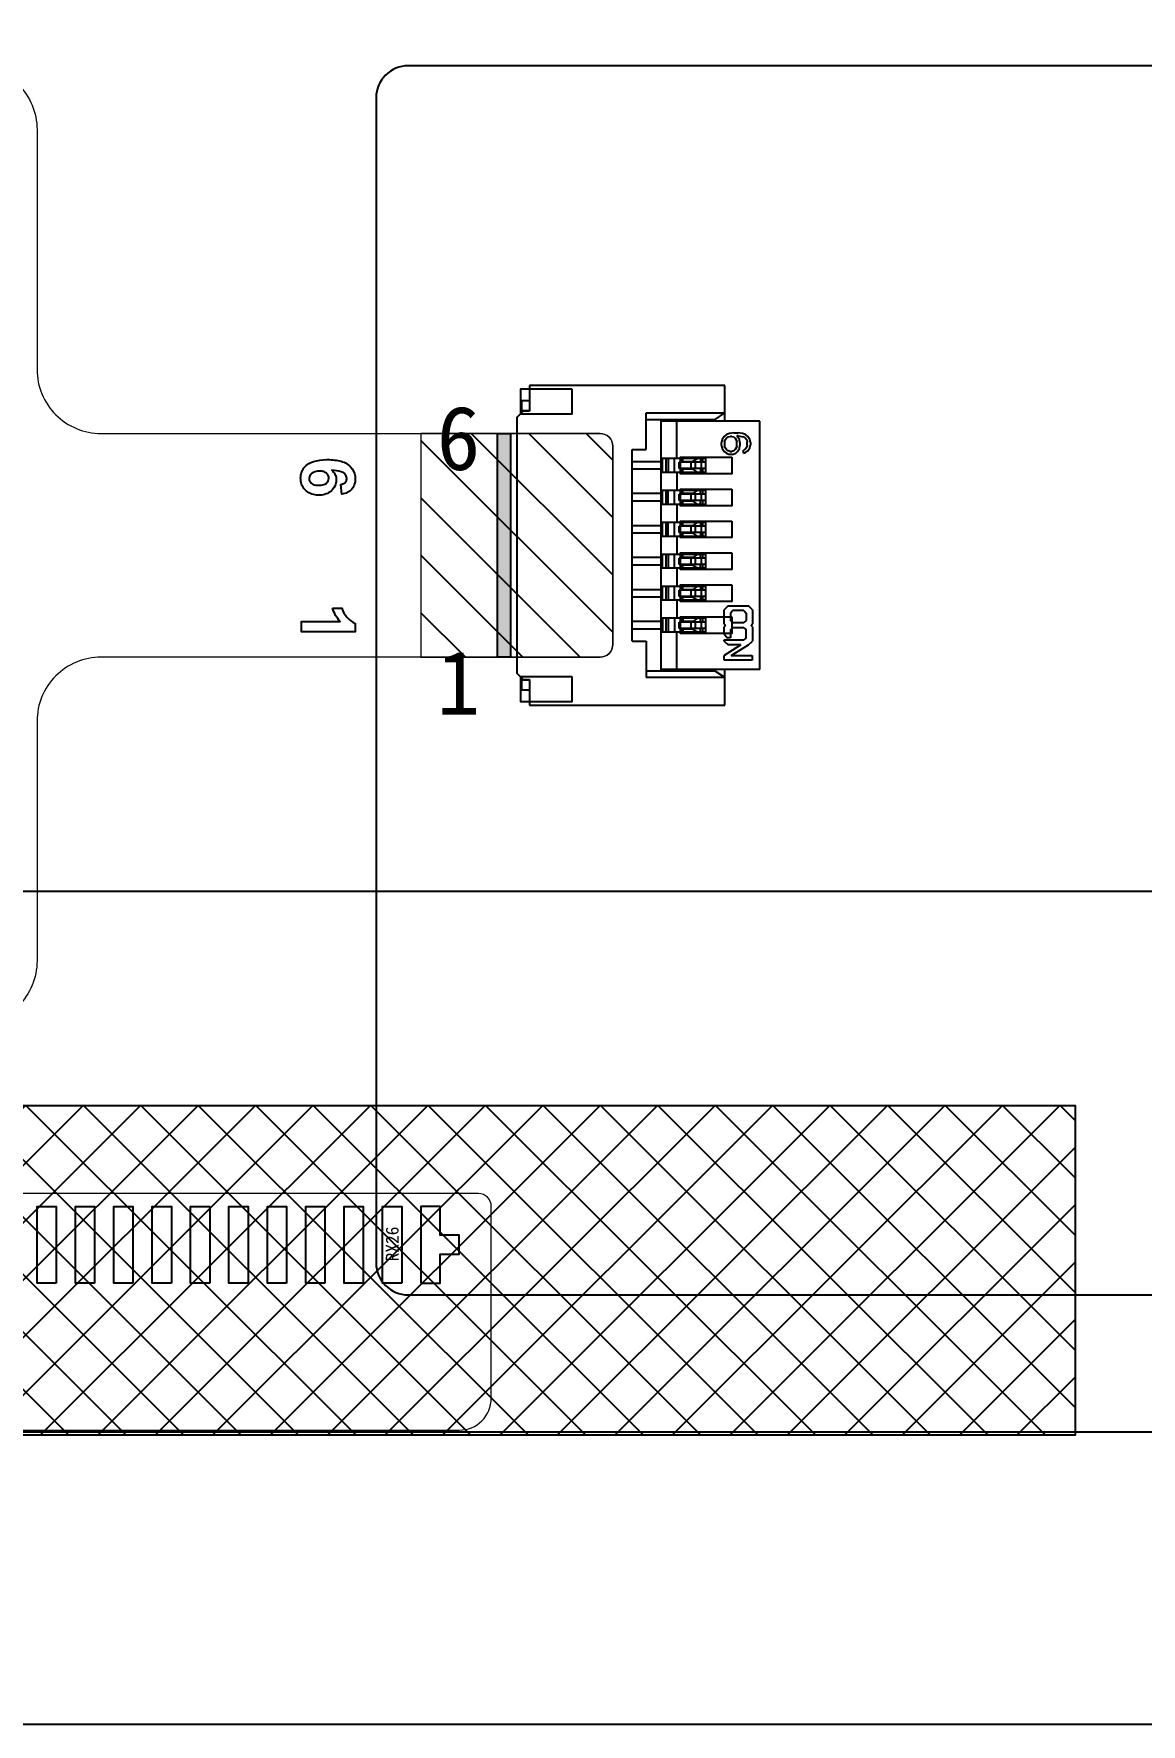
# Model space of a CAD drawing. Header units: millimetres. Extents: x 5678 to 6868, y 431 to 1273.
# Drawn here: x 6579.07 to 6596.37, y 850.63 to 877.07 of the extents above; entities that cross this region are included whole.
import ezdxf

# ---------------------------------------------------------------- set-up
doc = ezdxf.new("R2010")
doc.units = ezdxf.units.MM
doc.layers.add('BOT ITO', color=6, linetype='Continuous', lineweight=9)
doc.layers.add('TP-FPC', color=20, linetype='Continuous', lineweight=9)
doc.layers.add('DIM', color=3, linetype='Continuous')
doc.layers.add('Lens', color=6, linetype='Continuous')
doc.styles.add('宋体', font='')
doc.styles.add('黑体', font='simhei.ttf')
doc.styles.get('宋体').set_extended_font_data('SimSun')

# ---------------------------------------------------------------- blocks, each defined once
blk = doc.blocks.new('wewe')
at = {"color": 2}
for points in [[(27029.477, 4589.849), (27029.737, 4589.849), (27029.737, 4589.049), (27029.477, 4589.049)], [(27029.977, 4589.849), (27030.237, 4589.849), (27030.237, 4589.049), (27029.977, 4589.049)], [(27030.477, 4589.849), (27030.737, 4589.849), (27030.737, 4589.049), (27030.477, 4589.049)], [(27030.977, 4589.849), (27031.237, 4589.849), (27031.237, 4589.049), (27030.977, 4589.049)], [(27031.477, 4589.849), (27031.737, 4589.849), (27031.737, 4589.049), (27031.477, 4589.049)], [(27031.977, 4589.849), (27032.237, 4589.849), (27032.237, 4589.049), (27031.977, 4589.049)], [(27028.407, 4587.349), (27028.807, 4587.349), (27028.807, 4586.549), (27028.407, 4586.549)], [(27032.907, 4587.349), (27033.307, 4587.349), (27033.307, 4586.549), (27032.907, 4586.549)]]:
    blk.add_lwpolyline(points, close=True, dxfattribs=at)
blk = doc.blocks.new('zw$FAE')
at = {"color": 4, "linetype": 'Continuous'}
blk.add_lwpolyline([(82.05, -0.3), (82.05, -98.9, -0.414214), (81.75, -99.2), (-81.75, -99.2, -0.414214), (-82.05, -98.9), (-82.05, -0.3, -0.414214), (-81.75, 0), (81.75, 0, -0.414214)], format="xyb", close=True, dxfattribs=at)

msp = doc.modelspace()

# ---------------------------------------------------------------- hatches: boundary and pattern name
h = msp.add_hatch()
h.set_pattern_fill('ANSI31', color=3, scale=0.2, angle=450, style=0)
h.set_pattern_definition([(135, (5625.133, -2559.75954), (-0.44901281, -0.44901281), [])])
edge = h.paths.add_edge_path()
edge.add_line((6585.1164, 867.3158), (6587.9164, 867.3158))
edge.add_arc((6587.9164, 867.5158), 0.2, 270, 360)
edge.add_line((6588.1164, 867.5158), (6588.1164, 870.6158))
edge.add_arc((6587.9164, 870.6158), 0.2, 0, 90)
edge.add_line((6587.9164, 870.8158), (6585.1164, 870.8158))
edge.add_line((6585.1164, 870.8158), (6585.1164, 867.3158))
msp.add_hatch(color=0).paths.add_polyline_path([(6586.3164, 867.3158), (6586.3164, 870.8158), (6586.5164, 870.8158), (6586.5164, 867.3158)])
at = {"layer": 'DIM'}
h = msp.add_hatch(dxfattribs=at)
h.set_pattern_fill('ANSI37', color=252, scale=0.2, style=0)
h.set_pattern_definition([(45, (-2849.8794, 2205.1013), (-0.449012806, 0.449012806), []), (135, (-2849.8794, 2205.1013), (-0.449012806, -0.449012806), [])])
h.paths.add_polyline_path([(6629.0645, 860.3058), (6629.0645, 855.1458), (6694.0364, 855.1458), (6694.0364, 855.9508), (6690.329, 860.3058)])
h.paths.add_polyline_path([(6595.3433, 855.1458), (6595.3433, 860.3058), (6533.7337, 860.3058), (6529.8364, 855.9508), (6529.8364, 855.1458)])

# ---------------------------------------------------------------- linework, layer by layer
at = {"color": 150, "linetype": 'Continuous', "true_color": 0x3366ff}
for p, q in [((6586.6764, 871.1258), (6586.6764, 871.5158)), ((6586.6764, 871.5158), (6586.8164, 871.5158)), ((6586.6764, 871.1258), (6586.6764, 871.5158)), ((6586.6764, 871.5158), (6586.8164, 871.5158)), ((6586.6764, 866.6158), (6586.6764, 867.0058)), ((6586.6764, 866.6158), (6586.6764, 867.0058)), ((6586.8164, 866.6158), (6586.6764, 866.6158)), ((6586.8164, 866.6158), (6586.6764, 866.6158))]:
    msp.add_line(p, q, dxfattribs=at)
at = {"color": 7, "linetype": 'Continuous'}
for p, q in [((6586.8164, 871.5658), (6586.8164, 871.1658)), ((6589.8664, 871.5658), (6586.8164, 871.5658)), ((6586.8164, 871.5658), (6586.8164, 871.1658)), ((6589.8664, 871.5658), (6586.8164, 871.5658)), ((6589.8664, 871.0058), (6589.8664, 871.5658)), ((6589.8664, 871.0058), (6589.8664, 871.5658)), ((6586.6864, 871.1758), (6586.6864, 871.3258)), ((6586.8164, 871.3258), (6586.6864, 871.3258)), ((6586.6864, 871.1758), (6586.6864, 871.3258)), ((6586.8164, 871.3258), (6586.6864, 871.3258)), ((6586.6964, 871.1758), (6586.6964, 871.3258)), ((6586.6964, 871.1758), (6586.6964, 871.3258)), ((6586.6164, 871.0658), (6586.7164, 871.1658)), ((6586.6164, 871.0658), (6586.7164, 871.1658)), ((6586.6164, 871.0658), (6586.6164, 867.0658)), ((6586.6164, 871.0658), (6586.6164, 867.0658)), ((6586.6864, 871.1758), (6586.8164, 871.1758)), ((6586.6864, 871.1758), (6586.8164, 871.1758)), ((6586.8164, 871.1658), (6586.7164, 871.1658)), ((6586.8164, 871.1658), (6586.7164, 871.1658)), ((6588.6364, 870.5658), (6588.6364, 871.1358)), ((6588.6364, 871.1358), (6589.8664, 871.1358)), ((6588.6364, 870.5658), (6588.6364, 871.1358)), ((6588.6364, 871.1358), (6589.8664, 871.1358)), ((6588.6364, 871.0358), (6589.7164, 871.0358)), ((6588.6364, 871.0358), (6589.7164, 871.0358)), ((6588.8664, 871.0358), (6588.8664, 867.0958)), ((6588.8664, 871.0358), (6588.8664, 867.0958)), ((6590.4164, 871.0058), (6588.8664, 871.0058)), ((6590.4164, 871.0058), (6588.8664, 871.0058)), ((6588.8714, 871.0058), (6588.8714, 871.0358)), ((6588.8714, 871.0058), (6588.8714, 871.0358)), ((6589.0189, 871.0358), (6589.0189, 871.0058)), ((6589.0189, 871.0358), (6589.0189, 871.0058)), ((6589.0784, 871.0358), (6589.0784, 871.0058)), ((6589.0784, 871.0358), (6589.0784, 871.0058)), ((6589.1164, 870.4258), (6589.1164, 871.0058)), ((6589.1164, 870.4258), (6589.1164, 871.0058)), ((6589.2284, 871.0358), (6589.2284, 871.0058)), ((6589.2284, 871.0358), (6589.2284, 871.0058)), ((6589.5164, 871.0358), (6589.5164, 871.0058)), ((6589.5164, 871.0358), (6589.5164, 871.0058)), ((6589.7164, 871.0358), (6589.8664, 871.1358)), ((6589.7164, 871.0358), (6589.8664, 871.1358)), ((6589.7164, 871.0058), (6589.7164, 871.0358)), ((6589.7164, 871.0058), (6589.7164, 871.0358)), ((6590.4164, 867.1258), (6590.4164, 871.0058)), ((6590.4164, 867.1258), (6590.4164, 871.0058)), ((6589.8259, 870.7227), (6589.8164, 870.6758)), ((6589.8259, 870.7227), (6589.8164, 870.6758)), ((6589.8547, 870.7695), (6589.8259, 870.7227)), ((6589.8547, 870.7695), (6589.8259, 870.7227)), ((6589.893, 870.7977), (6589.8547, 870.7695)), ((6589.893, 870.7977), (6589.8547, 870.7695)), ((6589.8642, 870.6852), (6589.8738, 870.7133)), ((6589.8642, 870.6852), (6589.8738, 870.7133)), ((6589.8738, 870.7133), (6589.893, 870.7414)), ((6589.8738, 870.7133), (6589.893, 870.7414)), ((6589.9408, 870.8164), (6589.893, 870.7977)), ((6589.9408, 870.8164), (6589.893, 870.7977)), ((6589.893, 870.7414), (6589.9217, 870.7602)), ((6589.893, 870.7414), (6589.9217, 870.7602)), ((6589.9217, 870.7602), (6589.9504, 870.7695)), ((6589.9217, 870.7602), (6589.9504, 870.7695)), ((6590.0079, 870.8258), (6589.9408, 870.8164)), ((6590.0079, 870.8258), (6589.9408, 870.8164)), ((6589.9791, 870.7695), (6589.9504, 870.7695)), ((6589.9791, 870.7695), (6589.9504, 870.7695)), ((6589.9791, 870.7695), (6590.0079, 870.7602)), ((6589.9791, 870.7695), (6590.0079, 870.7602)), ((6590.0079, 870.8258), (6590.0749, 870.8258)), ((6590.0079, 870.8258), (6590.0749, 870.8258)), ((6590.0079, 870.7602), (6590.027, 870.7414)), ((6590.0079, 870.7602), (6590.027, 870.7414)), ((6590.027, 870.7414), (6590.0462, 870.7133)), ((6590.027, 870.7414), (6590.0462, 870.7133)), ((6590.0462, 870.7133), (6590.0557, 870.6852)), ((6590.0462, 870.7133), (6590.0557, 870.6852)), ((6590.0749, 870.7789), (6590.0557, 870.7789)), ((6590.094, 870.7227), (6590.0557, 870.7789)), ((6590.0749, 870.7789), (6590.0557, 870.7789)), ((6590.094, 870.7227), (6590.0557, 870.7789)), ((6590.1419, 870.8164), (6590.0749, 870.8258)), ((6590.1419, 870.8164), (6590.0749, 870.8258)), ((6590.0749, 870.7789), (6590.1323, 870.7695)), ((6590.0749, 870.7789), (6590.1323, 870.7695)), ((6590.1036, 870.6758), (6590.094, 870.7227)), ((6590.1036, 870.6758), (6590.094, 870.7227)), ((6590.1323, 870.7695), (6590.1611, 870.7602)), ((6590.1323, 870.7695), (6590.1611, 870.7602)), ((6590.1898, 870.7977), (6590.1419, 870.8164)), ((6590.1898, 870.7977), (6590.1419, 870.8164)), ((6590.1611, 870.7602), (6590.1898, 870.7414)), ((6590.1611, 870.7602), (6590.1898, 870.7414)), ((6590.2281, 870.7695), (6590.1898, 870.7977)), ((6590.2281, 870.7695), (6590.1898, 870.7977)), ((6590.1898, 870.7414), (6590.2089, 870.7133)), ((6590.1898, 870.7414), (6590.2089, 870.7133)), ((6590.2089, 870.7133), (6590.2185, 870.6852)), ((6590.2089, 870.7133), (6590.2185, 870.6852)), ((6590.2568, 870.7227), (6590.2281, 870.7695)), ((6590.2568, 870.7227), (6590.2281, 870.7695)), ((6590.2664, 870.6758), (6590.2568, 870.7227)), ((6590.2664, 870.6758), (6590.2568, 870.7227)), ((6588.4164, 867.5658), (6588.4164, 870.5658)), ((6588.4164, 870.5658), (6588.6364, 870.5658)), ((6588.4164, 867.5658), (6588.4164, 870.5658)), ((6588.4164, 870.5658), (6588.6364, 870.5658)), ((6589.8164, 870.6289), (6589.8164, 870.6758)), ((6589.8164, 870.6289), (6589.8164, 870.6758)), ((6589.8164, 870.6289), (6589.8259, 870.582)), ((6589.8164, 870.6289), (6589.8259, 870.582)), ((6589.8259, 870.582), (6589.8547, 870.5352)), ((6589.8259, 870.582), (6589.8547, 870.5352)), ((6589.8547, 870.5352), (6589.893, 870.507)), ((6589.8547, 870.5352), (6589.893, 870.507)), ((6589.8642, 870.6852), (6589.8642, 870.6195)), ((6589.8642, 870.6852), (6589.8642, 870.6195)), ((6589.8738, 870.5914), (6589.8642, 870.6195)), ((6589.8738, 870.5914), (6589.8642, 870.6195)), ((6589.893, 870.5633), (6589.8738, 870.5914)), ((6589.893, 870.5633), (6589.8738, 870.5914)), ((6589.9217, 870.5445), (6589.893, 870.5633)), ((6589.9217, 870.5445), (6589.893, 870.5633)), ((6589.893, 870.507), (6589.9408, 870.4883)), ((6589.893, 870.507), (6589.9408, 870.4883)), ((6589.9504, 870.5352), (6589.9217, 870.5445)), ((6589.9504, 870.5352), (6589.9217, 870.5445)), ((6589.9887, 870.4883), (6589.9408, 870.4883)), ((6589.9887, 870.4883), (6589.9408, 870.4883)), ((6589.9504, 870.5352), (6589.9791, 870.5352)), ((6589.9504, 870.5352), (6589.9791, 870.5352)), ((6590.0079, 870.5445), (6589.9791, 870.5352)), ((6590.0079, 870.5445), (6589.9791, 870.5352)), ((6589.9887, 870.4883), (6590.0366, 870.507)), ((6589.9887, 870.4883), (6590.0366, 870.507)), ((6590.027, 870.5633), (6590.0079, 870.5445)), ((6590.027, 870.5633), (6590.0079, 870.5445)), ((6590.0462, 870.5914), (6590.027, 870.5633)), ((6590.0462, 870.5914), (6590.027, 870.5633)), ((6590.0366, 870.507), (6590.0653, 870.5352)), ((6590.0366, 870.507), (6590.0653, 870.5352)), ((6590.0557, 870.6195), (6590.0462, 870.5914)), ((6590.0557, 870.6195), (6590.0462, 870.5914)), ((6590.0557, 870.6195), (6590.0557, 870.6852)), ((6590.0557, 870.6195), (6590.0557, 870.6852)), ((6590.0653, 870.5352), (6590.094, 870.582)), ((6590.0653, 870.5352), (6590.094, 870.582)), ((6590.094, 870.582), (6590.1036, 870.6289)), ((6590.094, 870.582), (6590.1036, 870.6289)), ((6590.1036, 870.6758), (6590.1036, 870.6289)), ((6590.1036, 870.6758), (6590.1036, 870.6289)), ((6590.1898, 870.5727), (6590.1611, 870.5539)), ((6590.1898, 870.5727), (6590.1611, 870.5539)), ((6590.1611, 870.507), (6590.1611, 870.5539)), ((6590.1611, 870.507), (6590.1611, 870.5539)), ((6590.1611, 870.507), (6590.1898, 870.5164)), ((6590.1611, 870.507), (6590.1898, 870.5164)), ((6590.2089, 870.6008), (6590.1898, 870.5727)), ((6590.2089, 870.6008), (6590.1898, 870.5727)), ((6590.1898, 870.5164), (6590.2281, 870.5445)), ((6590.1898, 870.5164), (6590.2281, 870.5445)), ((6590.2185, 870.6289), (6590.2089, 870.6008)), ((6590.2185, 870.6289), (6590.2089, 870.6008)), ((6590.2185, 870.6289), (6590.2185, 870.6852)), ((6590.2185, 870.6289), (6590.2185, 870.6852)), ((6590.2281, 870.5445), (6590.2568, 870.5914)), ((6590.2281, 870.5445), (6590.2568, 870.5914)), ((6590.2568, 870.5914), (6590.2664, 870.6383)), ((6590.2568, 870.5914), (6590.2664, 870.6383)), ((6590.2664, 870.6758), (6590.2664, 870.6383)), ((6590.2664, 870.6758), (6590.2664, 870.6383)), ((6588.4164, 870.3758), (6588.8664, 870.3758)), ((6588.4164, 870.3758), (6588.8664, 870.3758)), ((6588.8664, 870.2558), (6588.4164, 870.2558)), ((6588.8664, 870.2558), (6588.4164, 870.2558)), ((6589.5664, 870.4258), (6588.8664, 870.4258)), ((6589.5664, 870.4258), (6588.8664, 870.4258)), ((6589.5664, 870.2058), (6588.8664, 870.2058)), ((6589.5664, 870.2058), (6588.8664, 870.2058)), ((6588.895, 870.2058), (6588.895, 870.4258)), ((6588.895, 870.2058), (6588.895, 870.4258)), ((6588.9478, 870.2058), (6588.9478, 870.4258)), ((6588.9478, 870.2058), (6588.9478, 870.4258)), ((6588.9835, 870.4258), (6588.9835, 870.2058)), ((6588.9835, 870.4258), (6588.9835, 870.2058)), ((6589.0809, 870.2058), (6589.0809, 870.4258)), ((6589.0809, 870.2058), (6589.0809, 870.4258)), ((6589.1164, 870.2058), (6589.1164, 869.9258)), ((6589.1164, 870.2058), (6589.1164, 869.9258)), ((6589.1537, 870.2658), (6589.1537, 870.3658)), ((6589.5664, 870.3658), (6589.1537, 870.3658)), ((6589.1537, 870.2658), (6589.1537, 870.3658)), ((6589.5664, 870.3658), (6589.1537, 870.3658)), ((6589.5664, 870.2658), (6589.1537, 870.2658)), ((6589.5664, 870.2658), (6589.1537, 870.2658)), ((6589.1813, 870.3658), (6589.1813, 870.4258)), ((6589.1813, 870.3658), (6589.1813, 870.4258)), ((6589.1813, 870.2058), (6589.1813, 870.2658)), ((6589.1813, 870.2058), (6589.1813, 870.2658)), ((6589.1961, 870.3658), (6589.1961, 870.4258)), ((6589.1961, 870.3658), (6589.1961, 870.4258)), ((6589.1961, 870.2058), (6589.1961, 870.2658)), ((6589.1961, 870.2058), (6589.1961, 870.2658)), ((6589.2105, 870.3658), (6589.2105, 870.4258)), ((6589.2105, 870.3658), (6589.2105, 870.4258)), ((6589.2105, 870.3758), (6589.3664, 870.3758)), ((6589.2105, 870.3758), (6589.3664, 870.3758)), ((6589.2105, 870.2058), (6589.2105, 870.2658)), ((6589.2105, 870.2058), (6589.2105, 870.2658)), ((6589.3664, 870.2558), (6589.2105, 870.2558)), ((6589.3664, 870.2558), (6589.2105, 870.2558)), ((6589.3393, 870.2658), (6589.3393, 870.3658)), ((6589.3393, 870.2658), (6589.3393, 870.3658)), ((6589.4414, 870.4258), (6589.3664, 870.3758)), ((6589.4414, 870.4258), (6589.3664, 870.3758)), ((6589.3664, 870.2558), (6589.4414, 870.2058)), ((6589.3664, 870.2558), (6589.4414, 870.2058)), ((6589.4039, 870.3658), (6589.4039, 870.2658)), ((6589.4039, 870.3658), (6589.4039, 870.2658)), ((6589.4864, 870.4258), (6589.4864, 870.3658)), ((6589.4864, 870.4258), (6589.4864, 870.3658)), ((6589.4864, 870.2658), (6589.4864, 870.2058)), ((6589.4864, 870.2658), (6589.4864, 870.2058)), ((6589.5019, 870.2658), (6589.5018, 870.3658)), ((6589.5019, 870.2658), (6589.5018, 870.3658)), ((6589.5164, 870.4258), (6589.5164, 870.3658)), ((6589.5164, 870.4258), (6589.5164, 870.3658)), ((6589.5164, 870.2658), (6589.5164, 870.2058)), ((6589.5164, 870.2658), (6589.5164, 870.2058)), ((6589.5664, 870.4258), (6589.5664, 870.2058)), ((6589.5664, 870.4258), (6589.5664, 870.2058)), ((6588.8664, 869.9258), (6589.5664, 869.9258)), ((6588.8664, 869.9258), (6589.5664, 869.9258)), ((6588.895, 869.7058), (6588.895, 869.9258)), ((6588.895, 869.7058), (6588.895, 869.9258)), ((6588.9478, 869.7058), (6588.9478, 869.9258)), ((6588.9478, 869.7058), (6588.9478, 869.9258)), ((6588.9835, 869.7058), (6588.9835, 869.9258)), ((6588.9835, 869.7058), (6588.9835, 869.9258)), ((6589.0809, 869.7058), (6589.0809, 869.9258)), ((6589.0809, 869.7058), (6589.0809, 869.9258)), ((6589.1813, 869.8658), (6589.1813, 869.9258)), ((6589.1813, 869.8658), (6589.1813, 869.9258)), ((6589.1961, 869.8658), (6589.1961, 869.9258)), ((6589.1961, 869.8658), (6589.1961, 869.9258)), ((6589.2105, 869.8658), (6589.2105, 869.9258)), ((6589.2105, 869.8658), (6589.2105, 869.9258)), ((6589.4414, 869.9258), (6589.3664, 869.8758)), ((6589.4414, 869.9258), (6589.3664, 869.8758)), ((6589.4864, 869.8658), (6589.4864, 869.9258)), ((6589.4864, 869.8658), (6589.4864, 869.9258)), ((6589.5164, 869.9258), (6589.5164, 869.8658)), ((6589.5164, 869.9258), (6589.5164, 869.8658)), ((6589.5664, 869.9258), (6589.5664, 869.7058)), ((6589.5664, 869.9258), (6589.5664, 869.7058)), ((6588.8664, 869.8758), (6588.4164, 869.8758)), ((6588.8664, 869.8758), (6588.4164, 869.8758)), ((6588.8664, 869.7558), (6588.4164, 869.7558)), ((6588.8664, 869.7558), (6588.4164, 869.7558)), ((6589.5664, 869.7058), (6588.8664, 869.7058)), ((6589.5664, 869.7058), (6588.8664, 869.7058)), ((6589.1164, 869.7058), (6589.1164, 869.4258)), ((6589.1164, 869.7058), (6589.1164, 869.4258)), ((6589.1537, 869.7658), (6589.1537, 869.8658)), ((6589.5664, 869.8658), (6589.1537, 869.8658)), ((6589.1537, 869.7658), (6589.1537, 869.8658)), ((6589.5664, 869.8658), (6589.1537, 869.8658)), ((6589.5664, 869.7658), (6589.1537, 869.7658)), ((6589.5664, 869.7658), (6589.1537, 869.7658)), ((6589.1813, 869.7058), (6589.1813, 869.7658)), ((6589.1813, 869.7058), (6589.1813, 869.7658)), ((6589.1961, 869.7058), (6589.1961, 869.7658)), ((6589.1961, 869.7058), (6589.1961, 869.7658)), ((6589.3664, 869.8758), (6589.2105, 869.8758)), ((6589.3664, 869.8758), (6589.2105, 869.8758)), ((6589.2105, 869.7058), (6589.2105, 869.7658)), ((6589.2105, 869.7058), (6589.2105, 869.7658)), ((6589.3664, 869.7558), (6589.2105, 869.7558)), ((6589.3664, 869.7558), (6589.2105, 869.7558)), ((6589.3393, 869.7658), (6589.3393, 869.8658)), ((6589.3393, 869.7658), (6589.3393, 869.8658)), ((6589.3664, 869.7558), (6589.4414, 869.7058)), ((6589.3664, 869.7558), (6589.4414, 869.7058)), ((6589.4039, 869.8658), (6589.4039, 869.7658)), ((6589.4039, 869.8658), (6589.4039, 869.7658)), ((6589.4864, 869.7058), (6589.4864, 869.7658)), ((6589.4864, 869.7058), (6589.4864, 869.7658)), ((6589.5019, 869.7658), (6589.5018, 869.8658)), ((6589.5019, 869.7658), (6589.5018, 869.8658)), ((6589.5164, 869.7658), (6589.5164, 869.7058)), ((6589.5164, 869.7658), (6589.5164, 869.7058)), ((6588.8664, 869.4258), (6589.5664, 869.4258)), ((6588.8664, 869.4258), (6589.5664, 869.4258)), ((6588.895, 869.2058), (6588.895, 869.4258)), ((6588.895, 869.2058), (6588.895, 869.4258)), ((6588.9478, 869.2058), (6588.9478, 869.4258)), ((6588.9478, 869.2058), (6588.9478, 869.4258)), ((6588.9835, 869.2058), (6588.9835, 869.4258)), ((6588.9835, 869.2058), (6588.9835, 869.4258)), ((6589.0809, 869.2058), (6589.0809, 869.4258)), ((6589.0809, 869.2058), (6589.0809, 869.4258)), ((6589.1813, 869.3658), (6589.1813, 869.4258)), ((6589.1813, 869.3658), (6589.1813, 869.4258)), ((6589.1961, 869.3658), (6589.1961, 869.4258)), ((6589.1961, 869.3658), (6589.1961, 869.4258)), ((6589.2105, 869.3658), (6589.2105, 869.4258)), ((6589.2105, 869.3658), (6589.2105, 869.4258)), ((6589.4414, 869.4258), (6589.3664, 869.3758)), ((6589.4414, 869.4258), (6589.3664, 869.3758)), ((6589.4864, 869.4258), (6589.4864, 869.3658)), ((6589.4864, 869.4258), (6589.4864, 869.3658)), ((6589.5164, 869.4258), (6589.5164, 869.3658)), ((6589.5164, 869.4258), (6589.5164, 869.3658)), ((6589.5664, 869.4258), (6589.5664, 869.2058)), ((6589.5664, 869.4258), (6589.5664, 869.2058)), ((6588.4164, 869.3758), (6588.8664, 869.3758)), ((6588.4164, 869.3758), (6588.8664, 869.3758)), ((6588.8664, 869.2558), (6588.4164, 869.2558)), ((6588.8664, 869.2558), (6588.4164, 869.2558)), ((6589.5664, 869.2058), (6588.8664, 869.2058)), ((6589.5664, 869.2058), (6588.8664, 869.2058)), ((6589.1164, 869.2058), (6589.1164, 868.9258)), ((6589.1164, 869.2058), (6589.1164, 868.9258)), ((6589.1537, 869.2658), (6589.1537, 869.3658)), ((6589.5664, 869.3658), (6589.1537, 869.3658)), ((6589.1537, 869.2658), (6589.1537, 869.3658)), ((6589.5664, 869.3658), (6589.1537, 869.3658)), ((6589.5664, 869.2658), (6589.1537, 869.2658)), ((6589.5664, 869.2658), (6589.1537, 869.2658)), ((6589.1813, 869.2058), (6589.1813, 869.2658)), ((6589.1813, 869.2058), (6589.1813, 869.2658)), ((6589.1961, 869.2058), (6589.1961, 869.2658)), ((6589.1961, 869.2058), (6589.1961, 869.2658)), ((6589.2105, 869.3758), (6589.3664, 869.3758)), ((6589.2105, 869.3758), (6589.3664, 869.3758)), ((6589.2105, 869.2058), (6589.2105, 869.2658)), ((6589.2105, 869.2058), (6589.2105, 869.2658)), ((6589.3664, 869.2558), (6589.2105, 869.2558)), ((6589.3664, 869.2558), (6589.2105, 869.2558)), ((6589.3393, 869.2658), (6589.3393, 869.3658)), ((6589.3393, 869.2658), (6589.3393, 869.3658)), ((6589.3664, 869.2558), (6589.4414, 869.2058)), ((6589.3664, 869.2558), (6589.4414, 869.2058)), ((6589.4039, 869.3658), (6589.4039, 869.2658)), ((6589.4039, 869.3658), (6589.4039, 869.2658)), ((6589.4864, 869.2658), (6589.4864, 869.2058)), ((6589.4864, 869.2658), (6589.4864, 869.2058)), ((6589.5019, 869.2658), (6589.5018, 869.3658)), ((6589.5019, 869.2658), (6589.5018, 869.3658)), ((6589.5164, 869.2658), (6589.5164, 869.2058)), ((6589.5164, 869.2658), (6589.5164, 869.2058)), ((6588.8664, 868.8758), (6588.4164, 868.8758)), ((6588.8664, 868.8758), (6588.4164, 868.8758)), ((6588.8664, 868.9258), (6589.5664, 868.9258)), ((6588.8664, 868.9258), (6589.5664, 868.9258)), ((6588.895, 868.7058), (6588.895, 868.9258)), ((6588.895, 868.7058), (6588.895, 868.9258)), ((6588.9478, 868.7058), (6588.9478, 868.9258)), ((6588.9478, 868.7058), (6588.9478, 868.9258)), ((6588.9835, 868.9258), (6588.9835, 868.7058)), ((6588.9835, 868.9258), (6588.9835, 868.7058)), ((6589.0809, 868.7058), (6589.0809, 868.9258)), ((6589.0809, 868.7058), (6589.0809, 868.9258)), ((6589.1537, 868.7658), (6589.1537, 868.8658)), ((6589.5664, 868.8658), (6589.1537, 868.8658)), ((6589.1537, 868.7658), (6589.1537, 868.8658)), ((6589.5664, 868.8658), (6589.1537, 868.8658)), ((6589.1813, 868.8658), (6589.1813, 868.9258)), ((6589.1813, 868.8658), (6589.1813, 868.9258)), ((6589.1961, 868.8658), (6589.1961, 868.9258)), ((6589.1961, 868.8658), (6589.1961, 868.9258)), ((6589.2105, 868.8658), (6589.2105, 868.9258)), ((6589.2105, 868.8658), (6589.2105, 868.9258)), ((6589.3664, 868.8758), (6589.2105, 868.8758)), ((6589.3664, 868.8758), (6589.2105, 868.8758)), ((6589.3393, 868.7658), (6589.3393, 868.8658)), ((6589.3393, 868.7658), (6589.3393, 868.8658)), ((6589.4414, 868.9258), (6589.3664, 868.8758)), ((6589.4414, 868.9258), (6589.3664, 868.8758)), ((6589.4039, 868.8658), (6589.4039, 868.7658)), ((6589.4039, 868.8658), (6589.4039, 868.7658)), ((6589.4864, 868.8658), (6589.4864, 868.9258)), ((6589.4864, 868.8658), (6589.4864, 868.9258)), ((6589.5019, 868.7658), (6589.5018, 868.8658)), ((6589.5019, 868.7658), (6589.5018, 868.8658)), ((6589.5164, 868.9258), (6589.5164, 868.8658)), ((6589.5164, 868.9258), (6589.5164, 868.8658)), ((6589.5664, 868.9258), (6589.5664, 868.7058)), ((6589.5664, 868.9258), (6589.5664, 868.7058)), ((6588.8664, 868.7558), (6588.4164, 868.7558)), ((6588.8664, 868.7558), (6588.4164, 868.7558)), ((6589.5664, 868.7058), (6588.8664, 868.7058)), ((6589.5664, 868.7058), (6588.8664, 868.7058)), ((6589.1164, 868.7058), (6589.1164, 868.4258)), ((6589.1164, 868.7058), (6589.1164, 868.4258)), ((6589.5664, 868.7658), (6589.1537, 868.7658)), ((6589.5664, 868.7658), (6589.1537, 868.7658)), ((6589.1813, 868.7058), (6589.1813, 868.7658)), ((6589.1813, 868.7058), (6589.1813, 868.7658)), ((6589.1961, 868.7058), (6589.1961, 868.7658)), ((6589.1961, 868.7058), (6589.1961, 868.7658)), ((6589.2105, 868.7058), (6589.2105, 868.7658)), ((6589.2105, 868.7058), (6589.2105, 868.7658)), ((6589.3664, 868.7558), (6589.2105, 868.7558)), ((6589.3664, 868.7558), (6589.2105, 868.7558)), ((6589.3664, 868.7558), (6589.4414, 868.7058)), ((6589.3664, 868.7558), (6589.4414, 868.7058)), ((6589.4864, 868.7058), (6589.4864, 868.7658)), ((6589.4864, 868.7058), (6589.4864, 868.7658)), ((6589.5164, 868.7658), (6589.5164, 868.7058)), ((6589.5164, 868.7658), (6589.5164, 868.7058)), ((6588.4164, 868.3758), (6588.8664, 868.3758)), ((6588.4164, 868.3758), (6588.8664, 868.3758)), ((6588.8664, 868.4258), (6589.5664, 868.4258)), ((6588.8664, 868.4258), (6589.5664, 868.4258)), ((6588.895, 868.2058), (6588.895, 868.4258)), ((6588.895, 868.2058), (6588.895, 868.4258)), ((6588.9478, 868.2058), (6588.9478, 868.4258)), ((6588.9478, 868.2058), (6588.9478, 868.4258)), ((6588.9835, 868.4258), (6588.9835, 868.2058)), ((6588.9835, 868.4258), (6588.9835, 868.2058)), ((6589.0809, 868.2058), (6589.0809, 868.4258)), ((6589.0809, 868.2058), (6589.0809, 868.4258)), ((6589.5664, 868.3658), (6589.1537, 868.3658)), ((6589.1537, 868.2658), (6589.1537, 868.3658)), ((6589.5664, 868.3658), (6589.1537, 868.3658)), ((6589.1537, 868.2658), (6589.1537, 868.3658)), ((6589.1813, 868.3658), (6589.1813, 868.4258)), ((6589.1813, 868.3658), (6589.1813, 868.4258)), ((6589.1961, 868.3658), (6589.1961, 868.4258)), ((6589.1961, 868.3658), (6589.1961, 868.4258)), ((6589.2105, 868.3658), (6589.2105, 868.4258)), ((6589.2105, 868.3658), (6589.2105, 868.4258)), ((6589.2105, 868.3758), (6589.3664, 868.3758)), ((6589.2105, 868.3758), (6589.3664, 868.3758)), ((6589.3393, 868.2658), (6589.3393, 868.3658)), ((6589.3393, 868.2658), (6589.3393, 868.3658)), ((6589.4414, 868.4258), (6589.3664, 868.3758)), ((6589.4414, 868.4258), (6589.3664, 868.3758)), ((6589.4039, 868.3658), (6589.4039, 868.2658)), ((6589.4039, 868.3658), (6589.4039, 868.2658)), ((6589.4864, 868.4258), (6589.4864, 868.3658)), ((6589.4864, 868.4258), (6589.4864, 868.3658)), ((6589.5019, 868.2658), (6589.5018, 868.3658)), ((6589.5019, 868.2658), (6589.5018, 868.3658)), ((6589.5164, 868.4258), (6589.5164, 868.3658)), ((6589.5164, 868.4258), (6589.5164, 868.3658)), ((6589.5664, 868.4258), (6589.5664, 868.2058)), ((6589.5664, 868.4258), (6589.5664, 868.2058)), ((6588.8664, 868.2558), (6588.4164, 868.2558)), ((6588.8664, 868.2558), (6588.4164, 868.2558)), ((6589.5664, 868.2058), (6588.8664, 868.2058)), ((6589.5664, 868.2058), (6588.8664, 868.2058)), ((6589.1164, 868.2058), (6589.1164, 867.9258)), ((6589.1164, 868.2058), (6589.1164, 867.9258)), ((6589.5664, 868.2658), (6589.1537, 868.2658)), ((6589.5664, 868.2658), (6589.1537, 868.2658)), ((6589.1813, 868.2058), (6589.1813, 868.2658)), ((6589.1813, 868.2058), (6589.1813, 868.2658)), ((6589.1961, 868.2058), (6589.1961, 868.2658)), ((6589.1961, 868.2058), (6589.1961, 868.2658)), ((6589.2105, 868.2058), (6589.2105, 868.2658)), ((6589.2105, 868.2058), (6589.2105, 868.2658)), ((6589.3664, 868.2558), (6589.2105, 868.2558)), ((6589.3664, 868.2558), (6589.2105, 868.2558)), ((6589.3664, 868.2558), (6589.4414, 868.2058)), ((6589.3664, 868.2558), (6589.4414, 868.2058)), ((6589.4864, 868.2658), (6589.4864, 868.2058)), ((6589.4864, 868.2658), (6589.4864, 868.2058)), ((6589.5164, 868.2658), (6589.5164, 868.2058)), ((6589.5164, 868.2658), (6589.5164, 868.2058)), ((6589.9178, 868.1201), (6589.8549, 868.0572)), ((6589.9178, 868.1201), (6589.8549, 868.0572)), ((6589.8549, 867.837), (6589.8549, 868.0572)), ((6589.8549, 867.837), (6589.8549, 868.0572)), ((6589.9178, 868.1201), (6590.2386, 868.1201)), ((6589.9178, 868.1201), (6590.2386, 868.1201)), ((6590.3015, 868.0572), (6590.2386, 868.1201)), ((6590.3015, 868.0572), (6590.2386, 868.1201)), ((6590.3015, 868.0572), (6590.3015, 867.837)), ((6590.3015, 868.0572), (6590.3015, 867.837)), ((6588.8664, 867.8758), (6588.4164, 867.8758)), ((6588.8664, 867.8758), (6588.4164, 867.8758)), ((6589.5664, 867.9258), (6588.8664, 867.9258)), ((6589.5664, 867.9258), (6588.8664, 867.9258)), ((6588.895, 867.9258), (6588.895, 867.7058)), ((6588.895, 867.9258), (6588.895, 867.7058)), ((6588.9478, 867.7058), (6588.9478, 867.9258)), ((6588.9478, 867.7058), (6588.9478, 867.9258)), ((6588.9835, 867.9258), (6588.9835, 867.7058)), ((6588.9835, 867.9258), (6588.9835, 867.7058)), ((6589.0809, 867.9258), (6589.0809, 867.7058)), ((6589.0809, 867.9258), (6589.0809, 867.7058)), ((6589.5664, 867.8658), (6589.1537, 867.8658)), ((6589.1537, 867.7658), (6589.1537, 867.8658)), ((6589.5664, 867.8658), (6589.1537, 867.8658)), ((6589.1537, 867.7658), (6589.1537, 867.8658)), ((6589.1813, 867.9258), (6589.1813, 867.8658)), ((6589.1813, 867.9258), (6589.1813, 867.8658)), ((6589.1961, 867.9258), (6589.1961, 867.8658)), ((6589.1961, 867.9258), (6589.1961, 867.8658)), ((6589.2105, 867.9258), (6589.2105, 867.8658)), ((6589.2105, 867.9258), (6589.2105, 867.8658)), ((6589.3664, 867.8758), (6589.2105, 867.8758)), ((6589.3664, 867.8758), (6589.2105, 867.8758)), ((6589.3393, 867.7658), (6589.3393, 867.8658)), ((6589.3393, 867.7658), (6589.3393, 867.8658)), ((6589.4414, 867.9258), (6589.3664, 867.8758)), ((6589.4414, 867.9258), (6589.3664, 867.8758)), ((6589.4039, 867.8658), (6589.4039, 867.7658)), ((6589.4039, 867.8658), (6589.4039, 867.7658)), ((6589.4864, 867.8658), (6589.4864, 867.9258)), ((6589.4864, 867.8658), (6589.4864, 867.9258)), ((6589.5019, 867.7658), (6589.5018, 867.8658)), ((6589.5019, 867.7658), (6589.5018, 867.8658)), ((6589.5164, 867.9258), (6589.5164, 867.8658)), ((6589.5164, 867.9258), (6589.5164, 867.8658)), ((6589.5664, 867.9258), (6589.5664, 867.7058)), ((6589.5664, 867.9258), (6589.5664, 867.7058)), ((6589.8549, 867.837), (6589.88, 867.8119)), ((6589.8549, 867.837), (6589.88, 867.8119)), ((6589.88, 867.8119), (6589.8549, 867.793)), ((6589.88, 867.8119), (6589.8549, 867.793)), ((6589.8549, 867.6798), (6589.8549, 867.793)), ((6589.8549, 867.6798), (6589.8549, 867.793)), ((6589.9555, 868.0068), (6589.987, 868.0446)), ((6589.9555, 868.0068), (6589.987, 868.0446)), ((6589.9555, 868.0068), (6589.9555, 867.8873)), ((6589.9555, 868.0068), (6589.9555, 867.8873)), ((6589.987, 867.8559), (6589.9555, 867.8873)), ((6589.987, 867.8559), (6589.9555, 867.8873)), ((6590.1631, 868.0446), (6589.987, 868.0446)), ((6590.1631, 868.0446), (6589.987, 868.0446)), ((6589.987, 867.8559), (6590.1631, 867.8559)), ((6589.987, 867.8559), (6590.1631, 867.8559)), ((6590.1631, 868.0446), (6590.2008, 868.0068)), ((6590.1631, 868.0446), (6590.2008, 868.0068)), ((6590.2008, 867.8873), (6590.1631, 867.8559)), ((6590.2008, 867.8873), (6590.1631, 867.8559)), ((6590.2008, 868.0068), (6590.2008, 867.8873)), ((6590.2008, 868.0068), (6590.2008, 867.8873)), ((6590.2763, 867.8119), (6590.3015, 867.837)), ((6590.2763, 867.8119), (6590.3015, 867.837)), ((6590.3015, 867.793), (6590.2763, 867.8119)), ((6590.3015, 867.793), (6590.2763, 867.8119)), ((6590.3015, 867.793), (6590.3015, 867.5665)), ((6590.3015, 867.793), (6590.3015, 867.5665)), ((6588.8664, 867.7558), (6588.4164, 867.7558)), ((6588.8664, 867.7558), (6588.4164, 867.7558)), ((6588.4164, 867.5658), (6588.6364, 867.5658)), ((6588.4164, 867.5658), (6588.6364, 867.5658)), ((6588.6364, 867.5658), (6588.6364, 866.9958)), ((6588.6364, 867.5658), (6588.6364, 866.9958)), ((6589.5664, 867.7058), (6588.8664, 867.7058)), ((6589.5664, 867.7058), (6588.8664, 867.7058)), ((6589.1164, 867.1258), (6589.1164, 867.7058)), ((6589.1164, 867.1258), (6589.1164, 867.7058)), ((6589.5664, 867.7658), (6589.1537, 867.7658)), ((6589.5664, 867.7658), (6589.1537, 867.7658)), ((6589.1813, 867.7658), (6589.1813, 867.7058)), ((6589.1813, 867.7658), (6589.1813, 867.7058)), ((6589.1961, 867.7658), (6589.1961, 867.7058)), ((6589.1961, 867.7658), (6589.1961, 867.7058)), ((6589.2105, 867.7658), (6589.2105, 867.7058)), ((6589.2105, 867.7658), (6589.2105, 867.7058)), ((6589.3664, 867.7558), (6589.2105, 867.7558)), ((6589.3664, 867.7558), (6589.2105, 867.7558)), ((6589.3664, 867.7558), (6589.4414, 867.7058)), ((6589.3664, 867.7558), (6589.4414, 867.7058)), ((6589.4864, 867.7058), (6589.4864, 867.7658)), ((6589.4864, 867.7058), (6589.4864, 867.7658)), ((6589.5164, 867.7658), (6589.5164, 867.7058)), ((6589.5164, 867.7658), (6589.5164, 867.7058)), ((6589.8549, 867.6798), (6589.9052, 867.6169)), ((6589.8549, 867.6798), (6589.9052, 867.6169)), ((6589.8549, 867.5854), (6590.1631, 867.5854)), ((6589.8549, 867.5665), (6589.8549, 867.5854)), ((6589.8549, 867.5854), (6590.1631, 867.5854)), ((6589.8549, 867.5665), (6589.8549, 867.5854)), ((6589.8549, 867.5665), (6589.9178, 867.5099)), ((6589.8549, 867.5665), (6589.9178, 867.5099)), ((6589.9555, 867.6169), (6589.9052, 867.6169)), ((6589.9555, 867.6169), (6589.9052, 867.6169)), ((6589.9555, 867.7427), (6589.987, 867.7741)), ((6589.9555, 867.7427), (6589.987, 867.7741)), ((6589.9555, 867.7427), (6589.9555, 867.6169)), ((6589.9555, 867.7427), (6589.9555, 867.6169)), ((6590.1631, 867.7741), (6589.987, 867.7741)), ((6590.1631, 867.7741), (6589.987, 867.7741)), ((6590.1631, 867.7741), (6590.2008, 867.7427)), ((6590.1631, 867.7741), (6590.2008, 867.7427)), ((6590.2008, 867.6169), (6590.1631, 867.5854)), ((6590.2008, 867.6169), (6590.1631, 867.5854)), ((6590.2008, 867.6169), (6590.2008, 867.7427)), ((6590.2008, 867.6169), (6590.2008, 867.7427)), ((6590.2386, 867.5099), (6590.3015, 867.5665)), ((6590.2386, 867.5099), (6590.3015, 867.5665)), ((6590.1191, 867.5099), (6589.8549, 867.3401)), ((6590.1191, 867.5099), (6589.8549, 867.3401)), ((6589.8549, 867.2709), (6589.8549, 867.3401)), ((6589.8549, 867.2709), (6589.8549, 867.3401)), ((6590.2952, 867.2709), (6589.8549, 867.2709)), ((6590.2952, 867.2709), (6589.8549, 867.2709)), ((6590.1191, 867.5099), (6589.9178, 867.5099)), ((6590.1191, 867.5099), (6589.9178, 867.5099)), ((6589.9681, 867.3401), (6590.2386, 867.5099)), ((6589.9681, 867.3401), (6590.2386, 867.5099)), ((6589.9681, 867.3401), (6590.2952, 867.3401)), ((6589.9681, 867.3401), (6590.2952, 867.3401)), ((6590.2952, 867.3401), (6590.2952, 867.2709)), ((6590.2952, 867.3401), (6590.2952, 867.2709)), ((6586.7164, 866.9658), (6586.6164, 867.0658)), ((6586.7164, 866.9658), (6586.6164, 867.0658)), ((6589.7164, 867.0958), (6588.6364, 867.0958)), ((6589.7164, 867.0958), (6588.6364, 867.0958)), ((6590.4164, 867.1258), (6588.8664, 867.1258)), ((6590.4164, 867.1258), (6588.8664, 867.1258)), ((6588.8714, 867.0958), (6588.8714, 867.1258)), ((6588.8714, 867.0958), (6588.8714, 867.1258)), ((6589.0189, 867.0958), (6589.0189, 867.1258)), ((6589.0189, 867.0958), (6589.0189, 867.1258)), ((6589.0784, 867.1258), (6589.0784, 867.0958)), ((6589.0784, 867.1258), (6589.0784, 867.0958)), ((6589.2284, 867.0958), (6589.2284, 867.1258)), ((6589.2284, 867.0958), (6589.2284, 867.1258)), ((6589.5164, 867.1258), (6589.5164, 867.0958)), ((6589.5164, 867.1258), (6589.5164, 867.0958)), ((6589.7164, 867.0958), (6589.7164, 867.1258)), ((6589.7164, 867.0958), (6589.7164, 867.1258)), ((6589.8664, 866.9958), (6589.7164, 867.0958)), ((6589.8664, 866.9958), (6589.7164, 867.0958)), ((6589.8664, 866.5658), (6589.8664, 867.1258)), ((6589.8664, 866.5658), (6589.8664, 867.1258)), ((6586.8164, 866.9558), (6586.6864, 866.9558)), ((6586.6864, 866.8058), (6586.6864, 866.9558)), ((6586.8164, 866.9558), (6586.6864, 866.9558)), ((6586.6864, 866.8058), (6586.6864, 866.9558)), ((6586.6864, 866.8058), (6586.8164, 866.8058)), ((6586.6864, 866.8058), (6586.8164, 866.8058)), ((6586.6964, 866.8058), (6586.6964, 866.9558)), ((6586.6964, 866.8058), (6586.6964, 866.9558)), ((6586.7164, 866.9658), (6586.8164, 866.9658)), ((6586.7164, 866.9658), (6586.8164, 866.9658)), ((6586.8164, 866.9658), (6586.8164, 866.5658)), ((6586.8164, 866.9658), (6586.8164, 866.5658)), ((6589.8664, 866.9958), (6588.6364, 866.9958)), ((6589.8664, 866.9958), (6588.6364, 866.9958)), ((6586.8164, 866.5658), (6589.8664, 866.5658)), ((6586.8164, 866.5658), (6589.8664, 866.5658))]:
    msp.add_line(p, q, dxfattribs=at)
at = {"color": 6}
msp.add_lwpolyline([(6525.6164, 958.2058), (6525.6164, 855.6258, 0.4142136), (6530.6164, 850.6258), (6696.4964, 850.6258, 0.4142136), (6701.4964, 855.6258), (6701.4964, 958.2058, 0.4142136), (6696.4964, 963.2058), (6530.6164, 963.2058, 0.4142136)], format="xyb", close=True, dxfattribs=at)
at = {"color": 30}
for points in [[(6621.6679, 853.8758), (6621.6679, 856.8408, -0.4142136), (6622.1679, 857.3408), (6627.1464, 857.3408, 0.4142136), (6627.6464, 857.8408), (6627.6464, 876.0658, 0.4142136), (6627.1464, 876.5658), (6624.3064, 876.5658, -0.4142136), (6623.8064, 877.0658), (6623.8064, 956.7408, 0.4142136), (6623.6064, 956.9408), (6603.5064, 956.9408, 0.4142136), (6603.3064, 956.7408), (6603.3064, 877.0658, -0.4142136), (6602.8064, 876.5658), (6584.9164, 876.5658, 0.4142136), (6584.4164, 876.0658), (6584.4164, 857.8408, 0.4142136), (6584.9164, 857.3408), (6597.4064, 857.3408, -0.4142136), (6597.9064, 856.8408), (6597.9064, 853.8758)], [(6627.6464, 857.8408), (6627.6464, 876.0658, 0.4142136), (6627.1464, 876.5658), (6624.3064, 876.5658, -0.4142136), (6623.8064, 877.0658), (6623.8064, 956.6408, 0.4142136), (6623.6064, 956.8408), (6603.5064, 956.8408, 0.4142136), (6603.3064, 956.6408), (6603.3064, 877.0658, -0.4142136), (6602.8064, 876.5658), (6584.9164, 876.5658, 0.4142136), (6584.4164, 876.0658), (6584.4164, 857.8408, 0.4142136), (6584.9164, 857.3408), (6597.4064, 857.3408, -0.4142136), (6597.9064, 856.8408), (6597.9064, 853.8758)]]:
    msp.add_lwpolyline(points, format="xyb", dxfattribs=at)
at = {"color": 0}
msp.add_lwpolyline([(6586.3164, 867.3158), (6586.3164, 870.8158), (6586.5164, 870.8158), (6586.5164, 867.3158)], close=True, dxfattribs=at)
for points in [[(6583.9518, 870.0762, 0.1400578), (6583.955, 870.1337, 0.1542561), (6583.9232, 870.1869, 0.1173098), (6583.8711, 870.2166, 0.0551885), (6583.7229, 870.2401, -0.1019558), (6583.7738, 870.1774, -0.0934903), (6583.7924, 870.1131, -0.1076142), (6583.781, 870.0159, -0.1220378), (6583.7171, 869.9205, -0.1840073), (6583.5381, 869.8498, -0.1692967), (6583.3437, 869.8999, -0.2070681), (6583.2404, 870.0695, -0.175785), (6583.274, 870.2552, -0.184871), (6583.4354, 870.377, -0.0704396), (6583.6368, 870.4057, -0.0607945), (6583.8453, 870.3871, -0.1567869), (6584.0174, 870.294, -0.1551277), (6584.0867, 870.1496, -0.1025411), (6584.0809, 870.0275, -0.1125979), (6584.0367, 869.9438, -0.1039548), (6583.9663, 869.8904, -0.0712006), (6583.8814, 869.8645), (6583.8644, 870.0193, 0.1094828), (6583.9202, 870.0369, 0.1662773)], [(6583.9518, 870.0762, 0.1400578), (6583.955, 870.1337, 0.1542561), (6583.9232, 870.1869, 0.1173098), (6583.8711, 870.2166, 0.0551885), (6583.7229, 870.2401, -0.1019558), (6583.7738, 870.1774, -0.0934903), (6583.7924, 870.1131, -0.1076142), (6583.781, 870.0159, -0.1220378), (6583.7171, 869.9205, -0.1840073), (6583.5381, 869.8498, -0.1692967), (6583.3437, 869.8999, -0.2070681), (6583.2404, 870.0695, -0.175785), (6583.274, 870.2552, -0.184871), (6583.4354, 870.377, -0.0704396), (6583.6368, 870.4057, -0.0607945), (6583.8453, 870.3871, -0.1567869), (6584.0174, 870.294, -0.1551277), (6584.0867, 870.1496, -0.1025411), (6584.0809, 870.0275, -0.1125979), (6584.0367, 869.9438, -0.1039548), (6583.9663, 869.8904, -0.0712006), (6583.8814, 869.8645), (6583.8644, 870.0193, 0.1094828), (6583.9202, 870.0369, 0.1662773)], [(6583.9518, 870.0762, 0.1400578), (6583.955, 870.1337, 0.1542561), (6583.9232, 870.1869, 0.1173098), (6583.8711, 870.2166, 0.0551885), (6583.7229, 870.2401, -0.1019558), (6583.7738, 870.1774, -0.0934903), (6583.7924, 870.1131, -0.1076142), (6583.781, 870.0159, -0.1220378), (6583.7171, 869.9205, -0.1840073), (6583.5381, 869.8498, -0.1692967), (6583.3437, 869.8999, -0.2070681), (6583.2404, 870.0695, -0.175785), (6583.274, 870.2552, -0.184871), (6583.4354, 870.377, -0.0704396), (6583.6368, 870.4057, -0.0607945), (6583.8453, 870.3871, -0.1567869), (6584.0174, 870.294, -0.1551277), (6584.0867, 870.1496, -0.1025411), (6584.0809, 870.0275, -0.1125979), (6584.0367, 869.9438, -0.1039548), (6583.9663, 869.8904, -0.0712006), (6583.8814, 869.8645), (6583.8644, 870.0193, 0.1094828), (6583.9202, 870.0369, 0.1662773)], [(6583.9518, 870.0762, 0.1400578), (6583.955, 870.1337, 0.1542561), (6583.9232, 870.1869, 0.1173098), (6583.8711, 870.2166, 0.0551885), (6583.7229, 870.2401, -0.1019558), (6583.7738, 870.1774, -0.0934903), (6583.7924, 870.1131, -0.1076142), (6583.781, 870.0159, -0.1220378), (6583.7171, 869.9205, -0.1840073), (6583.5381, 869.8498, -0.1692967), (6583.3437, 869.8999, -0.2070681), (6583.2404, 870.0695, -0.175785), (6583.274, 870.2552, -0.184871), (6583.4354, 870.377, -0.0704396), (6583.6368, 870.4057, -0.0607945), (6583.8453, 870.3871, -0.1567869), (6584.0174, 870.294, -0.1551277), (6584.0867, 870.1496, -0.1025411), (6584.0809, 870.0275, -0.1125979), (6584.0367, 869.9438, -0.1039548), (6583.9663, 869.8904, -0.0712006), (6583.8814, 869.8645), (6583.8644, 870.0193, 0.1094828), (6583.9202, 870.0369, 0.1662773)], [(6583.5558, 870.0073, 0.1355485), (6583.6341, 870.0341, 0.1791943), (6583.6733, 870.0932, 0.1876719), (6583.6628, 870.167, 0.0991062), (6583.633, 870.2, 0.0878097), (6583.5944, 870.2187, 0.066033), (6583.5404, 870.2264, 0.0841859), (6583.4601, 870.2165, 0.1094036), (6583.4079, 870.187, 0.1292473), (6583.3749, 870.1401, 0.1136011), (6583.3704, 870.0963, 0.1365287), (6583.3884, 870.0515, 0.1806039), (6583.4499, 870.0128, 0.0823593)], [(6583.5558, 870.0073, 0.1355485), (6583.6341, 870.0341, 0.1791943), (6583.6733, 870.0932, 0.1876719), (6583.6628, 870.167, 0.0991062), (6583.633, 870.2, 0.0878097), (6583.5944, 870.2187, 0.066033), (6583.5404, 870.2264, 0.0841859), (6583.4601, 870.2165, 0.1094036), (6583.4079, 870.187, 0.1292473), (6583.3749, 870.1401, 0.1136011), (6583.3704, 870.0963, 0.1365287), (6583.3884, 870.0515, 0.1806039), (6583.4499, 870.0128, 0.0823593)], [(6583.5558, 870.0073, 0.1355485), (6583.6341, 870.0341, 0.1791943), (6583.6733, 870.0932, 0.1876719), (6583.6628, 870.167, 0.0991062), (6583.633, 870.2, 0.0878097), (6583.5944, 870.2187, 0.066033), (6583.5404, 870.2264, 0.0841859), (6583.4601, 870.2165, 0.1094036), (6583.4079, 870.187, 0.1292473), (6583.3749, 870.1401, 0.1136011), (6583.3704, 870.0963, 0.1365287), (6583.3884, 870.0515, 0.1806039), (6583.4499, 870.0128, 0.0823593)], [(6583.5558, 870.0073, 0.1355485), (6583.6341, 870.0341, 0.1791943), (6583.6733, 870.0932, 0.1876719), (6583.6628, 870.167, 0.0991062), (6583.633, 870.2, 0.0878097), (6583.5944, 870.2187, 0.066033), (6583.5404, 870.2264, 0.0841859), (6583.4601, 870.2165, 0.1094036), (6583.4079, 870.187, 0.1292473), (6583.3749, 870.1401, 0.1136011), (6583.3704, 870.0963, 0.1365287), (6583.3884, 870.0515, 0.1806039), (6583.4499, 870.0128, 0.0823593)], [(6583.734, 868.0801), (6583.8795, 868.0801, 0.2025973), (6584.0902, 867.844), (6584.0902, 867.7146), (6583.252, 867.7146), (6583.252, 867.8741), (6583.8554, 867.8741, -0.1100005)], [(6583.734, 868.0801), (6583.8795, 868.0801, 0.2025973), (6584.0902, 867.844), (6584.0902, 867.7146), (6583.252, 867.7146), (6583.252, 867.8741), (6583.8554, 867.8741, -0.1100005)], [(6583.734, 868.0801), (6583.8795, 868.0801, 0.2025973), (6584.0902, 867.844), (6584.0902, 867.7146), (6583.252, 867.7146), (6583.252, 867.8741), (6583.8554, 867.8741, -0.1100005)], [(6583.734, 868.0801), (6583.8795, 868.0801, 0.2025973), (6584.0902, 867.844), (6584.0902, 867.7146), (6583.252, 867.7146), (6583.252, 867.8741), (6583.8554, 867.8741, -0.1100005)]]:
    msp.add_lwpolyline(points, format="xyb", close=True, dxfattribs=at)
at = {"color": 6}
for points in [[(6579.4164, 857.5258), (6579.1164, 857.5258), (6579.1164, 858.7258), (6579.4164, 858.7258)], [(6580.0164, 857.5258), (6579.7164, 857.5258), (6579.7164, 858.7258), (6580.0164, 858.7258)], [(6580.6164, 857.5258), (6580.3164, 857.5258), (6580.3164, 858.7258), (6580.6164, 858.7258)], [(6581.2164, 857.5258), (6580.9164, 857.5258), (6580.9164, 858.7258), (6581.2164, 858.7258)], [(6581.8164, 857.5258), (6581.5164, 857.5258), (6581.5164, 858.7258), (6581.8164, 858.7258)], [(6582.4164, 857.5258), (6582.1164, 857.5258), (6582.1164, 858.7258), (6582.4164, 858.7258)], [(6583.0164, 857.5258), (6582.7164, 857.5258), (6582.7164, 858.7258), (6583.0164, 858.7258)], [(6583.6164, 857.5258), (6583.3164, 857.5258), (6583.3164, 858.7258), (6583.6164, 858.7258)], [(6584.2164, 857.5258), (6583.9164, 857.5258), (6583.9164, 858.7258), (6584.2164, 858.7258)], [(6584.8164, 857.5258), (6584.5164, 857.5258), (6584.5164, 858.7258), (6584.8164, 858.7258)]]:
    msp.add_lwpolyline(points, close=True, dxfattribs=at)
at = {"color": 1}
msp.add_lwpolyline([(6585.1164, 857.5258), (6585.4164, 857.5258), (6585.4164, 857.9758), (6585.7164, 857.9758), (6585.7164, 858.2758), (6585.4164, 858.2758), (6585.4164, 858.7258), (6585.1164, 858.7258)], close=True, dxfattribs=at)
at = {"layer": 'DIM', "color": 252}
msp.add_lwpolyline([(6534.8698, 860.3058), (6595.3433, 860.3058), (6595.3433, 855.1458), (6529.8364, 855.1458), (6529.8364, 855.9508), (6534.8698, 860.3058)], dxfattribs=at)
at = {"layer": 'Lens'}
msp.add_lwpolyline([(6690.9636, 950.1758), (6536.1492, 950.1758), (6536.1492, 863.6558), (6690.9636, 863.6558)], close=True, dxfattribs=at)
at = {"layer": 'TP-FPC', "color": 42}
for points in [[(6563.6164, 853.7258), (6563.6164, 860.5658, 0.4142136), (6562.6164, 861.5658), (6562.1164, 861.5658, -0.4142136), (6561.1164, 862.5658), (6561.1164, 875.5658, -0.4142136), (6562.1164, 876.5658), (6578.1164, 876.5658, -0.4142136), (6579.1164, 875.5658), (6579.1164, 871.8158, 0.4142136), (6580.1164, 870.8158), (6587.9164, 870.8158, -0.4142136), (6588.1164, 870.6158), (6588.1164, 867.5158, -0.4142136), (6587.9164, 867.3158), (6580.1164, 867.3158, 0.4142136), (6579.1164, 866.3158), (6579.1164, 862.5658, -0.4142136), (6578.1164, 861.5658), (6577.6164, 861.5658, 0.4142136), (6576.6164, 860.5658), (6576.6164, 853.7258)], [(6576.6164, 853.7258), (6576.6164, 854.2258, -0.4142136), (6577.6164, 855.2258), (6585.7164, 855.2258, 0.4142136), (6586.2164, 855.7258), (6586.2164, 858.7258, 0.4142136), (6586.0164, 858.9258), (6568.3164, 858.9258, 0.4142136), (6568.1164, 858.7258), (6568.1164, 856.5758, -1), (6566.6164, 856.5758), (6566.6164, 858.7258, 0.4142136), (6566.4164, 858.9258), (6555.9164, 858.9258, 0.4142136), (6555.7164, 858.7258), (6555.7164, 855.7258, 0.4142136), (6556.2164, 855.2258), (6562.6164, 855.2258, -0.4142136), (6563.6164, 854.2258), (6563.6164, 853.7258)]]:
    msp.add_lwpolyline(points, format="xyb", dxfattribs=at)
at = {"layer": 'TP-FPC', "color": 3, "linetype": 'Continuous'}
msp.add_lwpolyline([(6585.1164, 867.3158), (6587.9164, 867.3158, 0.4142136), (6588.1164, 867.5158), (6588.1164, 870.6158, 0.4142136), (6587.9164, 870.8158), (6585.1164, 870.8158), (6585.1164, 867.3158)], format="xyb", close=True, dxfattribs=at)

# ---------------------------------------------------------------- block references
at = {"color": 7}
msp.add_blockref('zw$FAE', (6611.9364, 954.3958), dxfattribs=at)
at = {"color": 34, "rotation": 270}
msp.add_blockref('wewe', (2000.1272, 27899.9226), dxfattribs=at)
msp.add_blockref('wewe', (2000.1272, 27899.9226), dxfattribs=at)

# ---------------------------------------------------------------- texts
at = {"color": 6, "char_height": 1, "width": 0.146526, "attachment_point": 5, "style": '宋体'}
for s, insert in [('{\\fSimHei|b0|i0|c134|p2;6}', (6585.704, 870.7357)), ('{\\fSimHei|b0|i0|c134|p2;6}', (6585.704, 870.7357)), ('{\\fSimHei|b0|i0|c134|p2;1}', (6585.704, 866.9167)), ('{\\fSimHei|b0|i0|c134|p2;1}', (6585.704, 866.9167))]:
    msp.add_mtext(s, dxfattribs=dict(at, insert=insert))
at = {"layer": 'BOT ITO', "insert": (6584.7712, 857.8652), "char_height": 0.2, "width": 0.239859, "attachment_point": 7, "rotation": 90, "style": '黑体'}
msp.add_mtext('{\\C0;RX26}', dxfattribs=at)

doc.saveas('drawing.dxf')
